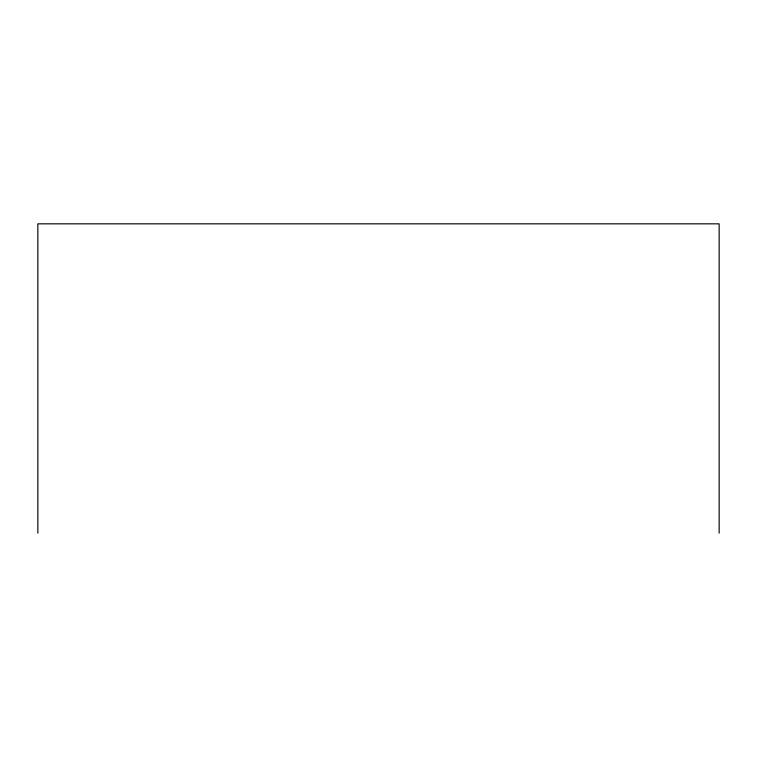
<?xml version="1.0" encoding="UTF-8"?>
<svg xmlns="http://www.w3.org/2000/svg" width="757" height="757" viewBox="0 0 757 757"><rect width="100%" height="100%" fill="white"/><g stroke="black" fill="none" stroke-linecap="round" stroke-linejoin="round"><path stroke-width="1.14" d="M719.15 533.165L719.15 223.835L37.85 223.835L37.85 533.165"/></g></svg>
